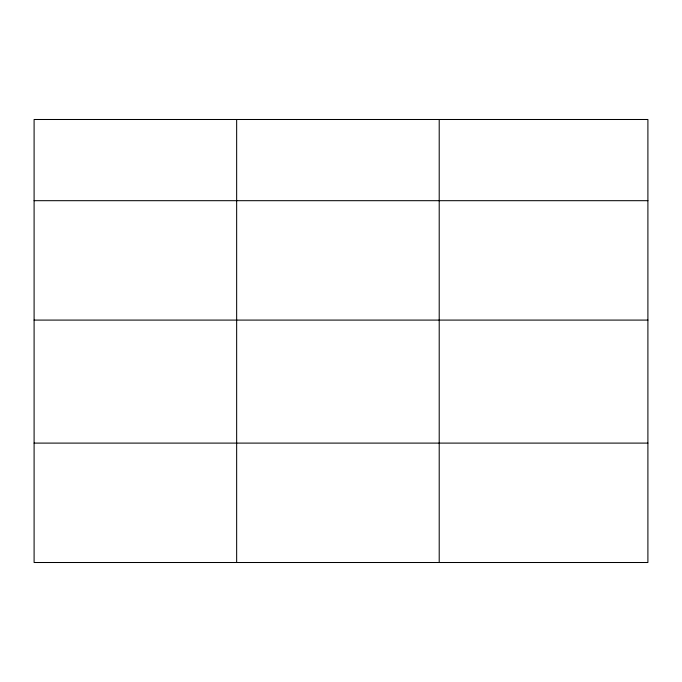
<?xml version="1.0" encoding="UTF-8"?>
<svg xmlns="http://www.w3.org/2000/svg" width="682" height="682" viewBox="0 0 682 682"><rect width="100%" height="100%" fill="white"/><g stroke="black" fill="none" stroke-linecap="round" stroke-linejoin="round"><path stroke-width="1.02" d="M647.9 320.088L647.9 119.495L34.1 119.495L34.1 562.505L647.9 562.505L647.9 320.088L34.1 320.088M34.1 200.687L647.9 200.687M34.1 443.104L647.9 443.104M439.208 119.495L439.208 562.505M236.654 119.495L236.654 562.505"/></g></svg>
